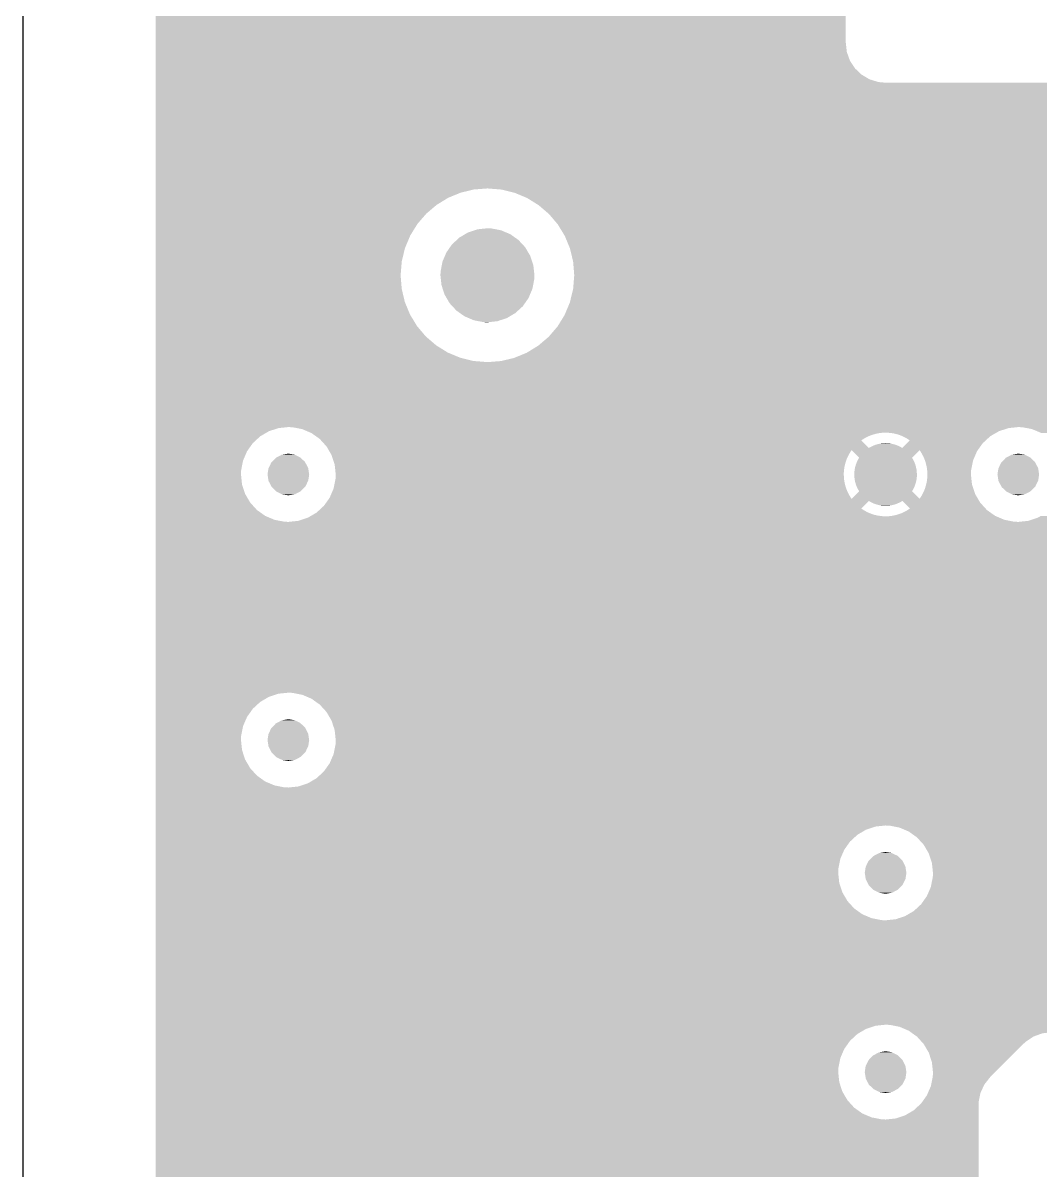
# Model space of a CAD drawing. Extents: x 295 to 953, y 10 to 290.
# Drawn here: x 580.48 to 599.94, y 152.58 to 174.52 of the extents above; entities that cross this region are included whole.
import ezdxf

# ---------------------------------------------------------------- set-up
doc = ezdxf.new("R2010")
doc.units = 0
doc.header["$LTSCALE"] = 5
doc.header["$MEASUREMENT"] = 0
doc.layers.add('FROMC1', color=7, linetype='CONTINUOUS')

msp = doc.modelspace()

# ---------------------------------------------------------------- linework, layer by layer
at = {"layer": 'FROMC1'}
msp.add_line((580.478, 263.995), (580.478, 75.999), dxfattribs=at)
msp.add_line((580.478, 263.995), (580.478, 75.999), dxfattribs=at)
for points in [[(583.018, 174.14), (583.018, 182.395), (596.226, 174.14), (596.226, 182.395)], [(583.018, 173.965), (583.018, 174.14), (596.246, 173.965), (596.226, 174.14)], [(583.018, 173.8), (583.018, 173.965), (596.305, 173.8), (596.246, 173.965)], [(583.018, 173.653), (583.018, 173.8), (596.401, 173.653), (596.305, 173.8)], [(583.018, 173.532), (583.018, 173.653), (596.529, 173.532), (596.401, 173.653)], [(583.018, 173.443), (583.018, 173.532), (596.68, 173.443), (596.529, 173.532)], [(583.018, 173.391), (583.018, 173.443), (596.848, 173.391), (596.68, 173.443)], [(583.018, 173.378), (583.018, 173.391), (596.988, 173.378), (596.848, 173.391)], [(583.018, 173.377), (583.018, 173.378), (612.746, 173.377), (612.746, 173.378)], [(583.018, 173.208), (583.018, 173.377), (612.656, 173.208), (612.746, 173.377)], [(583.018, 173.024), (583.018, 173.208), (612.604, 173.024), (612.656, 173.208)], [(583.018, 172.87), (583.018, 173.024), (612.591, 172.87), (612.604, 173.024)], [(583.018, 172.679), (583.018, 172.87), (612.611, 172.679), (612.591, 172.87)], [(583.018, 172.497), (583.018, 172.679), (612.671, 172.497), (612.611, 172.679)], [(583.018, 172.332), (583.018, 172.497), (612.768, 172.332), (612.671, 172.497)], [(583.018, 172.19), (583.018, 172.332), (612.897, 172.19), (612.768, 172.332)], [(583.018, 172.079), (583.018, 172.19), (613.053, 172.079), (612.897, 172.19)], [(583.018, 172.004), (583.018, 172.079), (613.23, 172.004), (613.053, 172.079)], [(583.018, 171.967), (583.018, 172.004), (613.418, 171.967), (613.23, 172.004)], [(583.018, 171.963), (583.018, 171.967), (613.498, 171.963), (613.418, 171.967)], [(583.018, 171.868), (583.018, 171.963), (638.031, 171.868), (638.072, 171.963)], [(583.018, 171.68), (583.018, 171.868), (637.994, 171.68), (638.031, 171.868)], [(583.018, 171.6), (583.018, 171.68), (637.991, 171.6), (637.994, 171.68)], [(583.018, 171.409), (583.018, 171.6), (638.011, 171.409), (637.991, 171.6)], [(583.018, 171.356), (583.018, 171.409), (638.029, 171.356), (638.011, 171.409)], [(583.018, 171.336), (583.018, 171.356), (589.109, 171.336), (589.368, 171.356)], [(589.616, 171.336), (589.368, 171.356), (603.079, 171.336), (603.338, 171.356)], [(583.018, 171.275), (583.018, 171.336), (588.856, 171.275), (589.109, 171.336)], [(583.018, 171.177), (583.018, 171.275), (588.616, 171.177), (588.856, 171.275)], [(583.018, 171.041), (583.018, 171.177), (588.395, 171.041), (588.616, 171.177)], [(589.637, 171.334), (589.616, 171.336), (603.072, 171.334), (603.079, 171.336)], [(589.876, 171.275), (589.637, 171.334), (602.826, 171.275), (603.072, 171.334)], [(589.889, 171.272), (589.876, 171.275), (602.818, 171.272), (602.826, 171.275)], [(590.117, 171.177), (589.889, 171.272), (602.586, 171.177), (602.818, 171.272)], [(590.128, 171.172), (590.117, 171.177), (602.578, 171.172), (602.586, 171.177)], [(590.339, 171.041), (590.128, 171.172), (602.365, 171.041), (602.578, 171.172)], [(583.018, 170.873), (583.018, 171.041), (588.197, 170.873), (588.395, 171.041)], [(590.349, 171.035), (590.339, 171.041), (602.357, 171.035), (602.365, 171.041)], [(590.537, 170.873), (590.349, 171.035), (602.167, 170.873), (602.357, 171.035)], [(583.018, 170.676), (583.018, 170.873), (588.027, 170.676), (588.197, 170.873)], [(590.546, 170.866), (590.537, 170.873), (602.16, 170.866), (602.167, 170.873)], [(590.707, 170.676), (590.546, 170.866), (601.997, 170.676), (602.16, 170.866)], [(583.018, 170.456), (583.018, 170.676), (587.891, 170.456), (588.027, 170.676)], [(588.832, 170.417), (588.94, 170.481), (589.895, 170.417), (589.804, 170.481)], [(588.94, 170.481), (588.996, 170.514), (589.804, 170.481), (589.726, 170.514)], [(588.996, 170.514), (589.122, 170.555), (589.726, 170.514), (589.629, 170.555)], [(589.122, 170.555), (589.178, 170.574), (589.629, 170.555), (589.532, 170.574)], [(589.178, 170.574), (589.339, 170.591), (589.532, 170.574), (589.441, 170.591)], [(589.339, 170.591), (589.368, 170.594), (589.441, 170.591), (589.368, 170.594)], [(590.714, 170.668), (590.707, 170.676), (601.992, 170.668), (601.997, 170.676)], [(590.843, 170.456), (590.714, 170.668), (601.861, 170.456), (601.992, 170.668)], [(583.018, 170.216), (583.018, 170.456), (587.79, 170.216), (587.891, 170.456)], [(588.651, 170.231), (588.692, 170.288), (590.09, 170.231), (590.037, 170.288)], [(588.692, 170.288), (588.782, 170.371), (590.037, 170.288), (589.96, 170.371)], [(588.782, 170.371), (588.832, 170.417), (589.96, 170.371), (589.895, 170.417)], [(590.849, 170.446), (590.843, 170.456), (601.857, 170.446), (601.861, 170.456)], [(590.944, 170.216), (590.849, 170.446), (601.76, 170.216), (601.857, 170.446)], [(583.018, 169.964), (583.018, 170.216), (587.728, 169.964), (587.79, 170.216)], [(588.507, 169.956), (588.554, 170.066), (590.223, 169.956), (590.187, 170.066)], [(588.554, 170.066), (588.582, 170.132), (590.187, 170.066), (590.148, 170.132)], [(588.582, 170.132), (588.651, 170.231), (590.148, 170.132), (590.09, 170.231)], [(590.948, 170.206), (590.944, 170.216), (601.758, 170.206), (601.76, 170.216)], [(591.006, 169.964), (590.948, 170.206), (601.698, 169.964), (601.758, 170.206)], [(583.018, 169.695), (583.018, 169.964), (587.706, 169.695), (587.728, 169.964)], [(588.471, 169.769), (588.494, 169.885), (590.259, 169.769), (590.246, 169.885)], [(588.494, 169.885), (588.507, 169.956), (590.246, 169.885), (590.223, 169.956)], [(591.008, 169.954), (591.006, 169.964), (601.697, 169.954), (601.698, 169.964)], [(591.029, 169.695), (591.008, 169.954), (601.676, 169.695), (601.697, 169.954)], [(583.018, 169.436), (583.018, 169.695), (587.727, 169.436), (587.706, 169.695)], [(588.468, 169.695), (588.471, 169.769), (590.267, 169.695), (590.259, 169.769)], [(588.476, 169.621), (588.468, 169.695), (590.264, 169.621), (590.267, 169.695)], [(588.489, 169.505), (588.476, 169.621), (590.242, 169.505), (590.264, 169.621)], [(591.008, 169.436), (591.029, 169.695), (601.697, 169.436), (601.676, 169.695)], [(583.018, 169.184), (583.018, 169.436), (587.787, 169.184), (587.727, 169.436)], [(588.512, 169.434), (588.489, 169.505), (590.228, 169.434), (590.242, 169.505)], [(588.549, 169.324), (588.512, 169.434), (590.181, 169.324), (590.228, 169.434)], [(590.947, 169.184), (591.007, 169.426), (601.757, 169.184), (601.699, 169.426)], [(591.007, 169.426), (591.008, 169.436), (601.699, 169.426), (601.697, 169.436)], [(583.018, 168.944), (583.018, 169.184), (587.886, 168.944), (587.787, 169.184)], [(588.587, 169.258), (588.549, 169.324), (590.153, 169.258), (590.181, 169.324)], [(588.645, 169.159), (588.587, 169.258), (590.084, 169.159), (590.153, 169.258)], [(588.698, 169.102), (588.645, 169.159), (590.044, 169.102), (590.084, 169.159)], [(590.848, 168.944), (590.945, 169.174), (601.856, 168.944), (601.761, 169.174)], [(590.945, 169.174), (590.947, 169.184), (601.761, 169.174), (601.757, 169.184)], [(583.018, 168.722), (583.018, 168.944), (588.021, 168.722), (587.886, 168.944)], [(588.775, 169.019), (588.698, 169.102), (589.953, 169.019), (590.044, 169.102)], [(588.84, 168.973), (588.775, 169.019), (589.903, 168.973), (589.953, 169.019)], [(588.931, 168.909), (588.84, 168.973), (589.795, 168.909), (589.903, 168.973)], [(590.713, 168.722), (590.844, 168.934), (601.991, 168.722), (601.862, 168.934)], [(590.844, 168.934), (590.848, 168.944), (601.862, 168.934), (601.856, 168.944)], [(583.018, 168.524), (583.018, 168.722), (588.189, 168.524), (588.021, 168.722)], [(589.009, 168.876), (588.931, 168.909), (589.739, 168.876), (589.795, 168.909)], [(589.106, 168.835), (589.009, 168.876), (589.613, 168.835), (589.739, 168.876)], [(589.203, 168.816), (589.106, 168.835), (589.557, 168.816), (589.613, 168.835)], [(589.294, 168.799), (589.203, 168.816), (589.396, 168.799), (589.557, 168.816)], [(589.368, 168.796), (589.294, 168.799), (589.368, 168.796), (589.396, 168.799)], [(590.545, 168.524), (590.708, 168.714), (602.159, 168.524), (601.998, 168.714)], [(590.708, 168.714), (590.713, 168.722), (601.998, 168.714), (601.991, 168.722)], [(583.018, 168.355), (583.018, 168.524), (588.386, 168.355), (588.189, 168.524)], [(590.348, 168.355), (590.538, 168.517), (602.356, 168.355), (602.168, 168.517)], [(590.538, 168.517), (590.545, 168.524), (602.168, 168.517), (602.159, 168.524)], [(583.018, 168.218), (583.018, 168.355), (588.607, 168.218), (588.386, 168.355)], [(590.127, 168.218), (590.341, 168.349), (602.577, 168.218), (602.366, 168.349)], [(590.341, 168.349), (590.348, 168.355), (602.366, 168.349), (602.356, 168.355)], [(583.018, 168.118), (583.018, 168.218), (588.846, 168.118), (588.607, 168.218)], [(583.018, 168.056), (583.018, 168.118), (589.098, 168.056), (588.846, 168.118)], [(583.018, 168.034), (583.018, 168.056), (589.368, 168.034), (589.098, 168.056)], [(589.626, 168.054), (589.633, 168.056), (603.089, 168.054), (603.068, 168.056)], [(589.633, 168.056), (589.879, 168.114), (603.068, 168.056), (602.829, 168.114)], [(589.879, 168.114), (589.887, 168.118), (602.829, 168.114), (602.816, 168.118)], [(589.887, 168.118), (590.119, 168.213), (602.816, 168.118), (602.588, 168.213)], [(590.119, 168.213), (590.127, 168.218), (602.588, 168.213), (602.577, 168.218)], [(583.018, 167.935), (583.018, 168.034), (698.967, 167.935), (698.987, 168.034)], [(583.018, 167.915), (583.018, 167.935), (627.531, 167.915), (627.722, 167.935)], [(583.018, 167.855), (583.018, 167.915), (627.349, 167.855), (627.531, 167.915)], [(583.018, 167.758), (583.018, 167.855), (627.183, 167.758), (627.349, 167.855)], [(589.368, 168.034), (589.626, 168.054), (603.338, 168.034), (603.089, 168.054)], [(583.018, 167.628), (583.018, 167.758), (627.042, 167.628), (627.183, 167.758)], [(583.018, 167.472), (583.018, 167.628), (626.931, 167.472), (627.042, 167.628)], [(583.018, 167.296), (583.018, 167.472), (626.855, 167.296), (626.931, 167.472)], [(583.018, 167.108), (583.018, 167.296), (626.818, 167.108), (626.855, 167.296)], [(583.018, 167.028), (583.018, 167.108), (626.815, 167.028), (626.818, 167.108)], [(583.018, 166.919), (583.018, 167.028), (626.826, 166.919), (626.815, 167.028)], [(583.018, 166.899), (583.018, 166.919), (612.037, 166.899), (612.228, 166.919)], [(583.018, 166.839), (583.018, 166.899), (611.855, 166.839), (612.037, 166.899)], [(583.018, 166.792), (583.018, 166.839), (611.775, 166.792), (611.855, 166.839)], [(583.018, 166.772), (583.018, 166.792), (585.367, 166.772), (585.558, 166.792)], [(583.018, 166.712), (583.018, 166.772), (585.185, 166.712), (585.367, 166.772)], [(585.637, 166.788), (585.558, 166.792), (599.494, 166.788), (599.528, 166.792)], [(585.723, 166.772), (585.637, 166.788), (599.337, 166.772), (599.494, 166.788)], [(585.826, 166.751), (585.723, 166.772), (599.275, 166.751), (599.337, 166.772)], [(585.918, 166.712), (585.826, 166.751), (599.155, 166.712), (599.275, 166.751)], [(599.607, 166.788), (599.528, 166.792), (602.034, 166.788), (602.068, 166.792)], [(599.693, 166.772), (599.607, 166.788), (601.877, 166.772), (602.034, 166.788)], [(599.796, 166.751), (599.693, 166.772), (601.815, 166.751), (601.877, 166.772)], [(599.888, 166.712), (599.796, 166.751), (601.695, 166.712), (601.815, 166.751)], [(583.018, 166.615), (583.018, 166.712), (585.019, 166.615), (585.185, 166.712)], [(583.018, 166.485), (583.018, 166.615), (584.878, 166.485), (585.019, 166.615)], [(585.98, 166.685), (585.918, 166.712), (599.109, 166.685), (599.155, 166.712)], [(585.988, 166.682), (585.98, 166.685), (596.913, 166.682), (596.97, 166.685)], [(586.002, 166.676), (585.988, 166.682), (596.867, 166.676), (596.913, 166.682)], [(586.003, 166.674), (586.002, 166.676), (596.857, 166.674), (596.867, 166.676)], [(586.019, 166.663), (586.003, 166.674), (596.801, 166.663), (596.857, 166.674)], [(586.041, 166.648), (586.019, 166.663), (596.746, 166.648), (596.801, 166.663)], [(586.068, 166.629), (586.041, 166.648), (596.692, 166.629), (596.746, 166.648)], [(586.1, 166.606), (586.068, 166.629), (596.64, 166.606), (596.692, 166.629)], [(586.138, 166.579), (586.1, 166.606), (596.589, 166.579), (596.64, 166.606)], [(586.158, 166.565), (586.138, 166.579), (596.566, 166.565), (596.589, 166.579)], [(586.172, 166.549), (586.158, 166.565), (596.541, 166.549), (596.566, 166.565)], [(586.184, 166.536), (586.172, 166.549), (596.523, 166.536), (596.541, 166.549)], [(586.287, 166.423), (586.184, 166.536), (596.636, 166.423), (596.523, 166.536)], [(597.027, 166.684), (596.97, 166.685), (599.108, 166.684), (599.109, 166.685)], [(597.084, 166.679), (597.027, 166.684), (599.1, 166.679), (599.108, 166.684)], [(597.14, 166.67), (597.084, 166.679), (599.084, 166.67), (599.1, 166.679)], [(597.196, 166.658), (597.14, 166.67), (599.062, 166.658), (599.084, 166.67)], [(597.25, 166.641), (597.196, 166.658), (599.034, 166.641), (599.062, 166.658)], [(597.303, 166.62), (597.25, 166.641), (598.998, 166.62), (599.034, 166.641)], [(597.315, 166.615), (597.303, 166.62), (598.989, 166.615), (598.998, 166.62)], [(597.355, 166.596), (597.315, 166.615), (598.969, 166.596), (598.989, 166.615)], [(597.405, 166.568), (597.355, 166.596), (598.938, 166.568), (598.969, 166.596)], [(597.401, 166.485), (597.452, 166.536), (598.848, 166.485), (598.904, 166.536)], [(597.452, 166.536), (597.405, 166.568), (598.904, 166.536), (598.938, 166.568)], [(599.972, 166.676), (599.888, 166.712), (601.633, 166.676), (601.695, 166.712)], [(583.018, 166.329), (583.018, 166.485), (584.767, 166.329), (584.878, 166.485)], [(583.018, 166.153), (583.018, 166.329), (584.691, 166.153), (584.767, 166.329)], [(586.306, 166.392), (586.287, 166.423), (596.667, 166.392), (596.636, 166.423)], [(586.33, 166.35), (586.306, 166.392), (598.751, 166.35), (598.782, 166.392)], [(586.306, 166.392), (586.306, 166.392), (596.668, 166.392), (596.667, 166.392)], [(586.358, 166.302), (586.33, 166.35), (596.305, 166.302), (596.336, 166.35)], [(586.384, 166.258), (586.358, 166.302), (596.28, 166.258), (596.305, 166.302)], [(596.481, 166.205), (596.336, 166.35), (597.494, 166.205), (597.639, 166.35)], [(596.668, 166.392), (596.696, 166.409), (597.308, 166.392), (597.278, 166.409)], [(596.696, 166.409), (596.711, 166.416), (597.278, 166.409), (597.265, 166.416)], [(596.711, 166.416), (596.74, 166.431), (597.265, 166.416), (597.234, 166.431)], [(596.74, 166.431), (596.756, 166.437), (597.234, 166.431), (597.22, 166.437)], [(596.756, 166.437), (596.786, 166.45), (597.22, 166.437), (597.188, 166.45)], [(596.786, 166.45), (596.803, 166.455), (597.188, 166.45), (597.174, 166.455)], [(596.803, 166.455), (596.833, 166.464), (597.174, 166.455), (597.14, 166.464)], [(596.833, 166.464), (596.851, 166.468), (597.14, 166.464), (597.126, 166.468)], [(596.851, 166.468), (596.881, 166.475), (597.126, 166.468), (597.091, 166.475)], [(596.881, 166.475), (596.9, 166.478), (597.091, 166.475), (597.078, 166.478)], [(596.9, 166.478), (596.93, 166.482), (597.078, 166.478), (597.041, 166.482)], [(596.93, 166.482), (596.954, 166.483), (597.041, 166.482), (597.029, 166.483)], [(596.954, 166.483), (596.98, 166.484), (597.029, 166.483), (596.98, 166.484)], [(597.308, 166.392), (597.401, 166.485), (598.782, 166.392), (598.848, 166.485)], [(597.653, 166.329), (597.639, 166.35), (598.737, 166.329), (598.751, 166.35)], [(597.661, 166.317), (597.653, 166.329), (598.732, 166.317), (598.737, 166.329)], [(597.69, 166.268), (597.661, 166.317), (598.711, 166.268), (598.732, 166.317)], [(583.018, 165.965), (583.018, 166.153), (584.654, 165.965), (584.691, 166.153)], [(585.181, 166.01), (585.231, 166.114), (585.936, 166.01), (585.882, 166.114)], [(585.231, 166.114), (585.24, 166.123), (585.882, 166.114), (585.878, 166.123)], [(585.24, 166.123), (585.32, 166.205), (585.878, 166.123), (585.793, 166.205)], [(585.32, 166.205), (585.332, 166.211), (585.793, 166.205), (585.787, 166.211)], [(585.332, 166.211), (585.432, 166.264), (585.787, 166.211), (585.679, 166.264)], [(585.432, 166.264), (585.452, 166.267), (585.679, 166.264), (585.673, 166.267)], [(585.452, 166.267), (585.558, 166.284), (585.673, 166.267), (585.558, 166.284)], [(586.386, 166.252), (586.384, 166.258), (596.277, 166.252), (596.28, 166.258)], [(586.403, 166.201), (586.386, 166.252), (596.252, 166.201), (596.277, 166.252)], [(586.42, 166.148), (586.403, 166.201), (596.232, 166.148), (596.252, 166.201)], [(586.438, 166.093), (586.42, 166.148), (596.215, 166.093), (596.232, 166.148)], [(586.444, 166.076), (586.438, 166.093), (596.211, 166.076), (596.215, 166.093)], [(596.421, 166.079), (596.435, 166.118), (597.555, 166.079), (597.54, 166.118)], [(596.435, 166.118), (596.439, 166.125), (597.54, 166.118), (597.537, 166.125)], [(596.439, 166.125), (596.456, 166.162), (597.537, 166.125), (597.519, 166.162)], [(596.456, 166.162), (596.46, 166.169), (597.519, 166.162), (597.515, 166.169)], [(596.46, 166.169), (596.481, 166.205), (597.515, 166.169), (597.494, 166.205)], [(597.716, 166.217), (597.69, 166.268), (598.689, 166.217), (598.711, 166.268)], [(597.737, 166.164), (597.716, 166.217), (598.666, 166.164), (598.689, 166.217)], [(597.741, 166.153), (597.737, 166.164), (598.661, 166.153), (598.666, 166.164)], [(597.755, 166.11), (597.741, 166.153), (598.653, 166.11), (598.661, 166.153)], [(597.769, 166.055), (597.755, 166.11), (598.642, 166.055), (598.653, 166.11)], [(599.151, 166.01), (599.201, 166.114), (599.906, 166.01), (599.852, 166.114)], [(599.201, 166.114), (599.21, 166.123), (599.852, 166.114), (599.848, 166.123)], [(599.21, 166.123), (599.29, 166.205), (599.848, 166.123), (599.763, 166.205)], [(599.29, 166.205), (599.302, 166.211), (599.763, 166.205), (599.757, 166.211)], [(599.302, 166.211), (599.402, 166.264), (599.757, 166.211), (599.649, 166.264)], [(599.402, 166.264), (599.422, 166.267), (599.649, 166.264), (599.643, 166.267)], [(599.422, 166.267), (599.528, 166.284), (599.643, 166.267), (599.528, 166.284)], [(583.018, 165.885), (583.018, 165.965), (584.651, 165.885), (584.654, 165.965)], [(583.018, 165.694), (583.018, 165.885), (584.671, 165.694), (584.651, 165.885)], [(585.159, 165.885), (585.176, 166), (585.956, 165.885), (585.938, 166)], [(585.177, 165.77), (585.159, 165.885), (585.939, 165.77), (585.956, 165.885)], [(585.176, 166), (585.181, 166.01), (585.938, 166), (585.936, 166.01)], [(586.448, 166.038), (586.444, 166.076), (596.202, 166.038), (596.211, 166.076)], [(586.454, 165.981), (586.448, 166.038), (596.193, 165.981), (596.202, 166.038)], [(586.46, 165.924), (586.454, 165.981), (596.188, 165.924), (596.193, 165.981)], [(586.464, 165.885), (586.46, 165.924), (596.188, 165.885), (596.188, 165.924)], [(586.461, 165.811), (586.464, 165.867), (596.191, 165.811), (596.188, 165.867)], [(586.464, 165.867), (586.464, 165.885), (596.188, 165.867), (596.188, 165.885)], [(596.388, 165.885), (596.39, 165.926), (597.587, 165.885), (597.585, 165.926)], [(596.39, 165.844), (596.388, 165.885), (597.586, 165.844), (597.587, 165.885)], [(596.39, 165.934), (596.395, 165.975), (597.585, 165.934), (597.58, 165.975)], [(596.39, 165.926), (596.39, 165.934), (597.585, 165.926), (597.585, 165.934)], [(596.395, 165.975), (596.397, 165.983), (597.58, 165.975), (597.579, 165.983)], [(596.397, 165.983), (596.404, 166.024), (597.579, 165.983), (597.57, 166.024)], [(596.404, 166.024), (596.407, 166.032), (597.57, 166.024), (597.569, 166.032)], [(596.407, 166.032), (596.418, 166.071), (597.569, 166.032), (597.557, 166.071)], [(596.418, 166.071), (596.421, 166.079), (597.557, 166.071), (597.555, 166.079)], [(597.78, 165.999), (597.769, 166.055), (598.631, 165.999), (598.642, 166.055)], [(597.783, 165.965), (597.78, 165.999), (598.624, 165.965), (598.631, 165.999)], [(597.786, 165.942), (597.783, 165.965), (598.623, 165.942), (598.624, 165.965)], [(597.788, 165.885), (597.786, 165.942), (598.621, 165.885), (598.623, 165.942)], [(597.787, 165.846), (597.788, 165.885), (598.625, 165.846), (598.621, 165.885)], [(599.129, 165.885), (599.146, 166), (599.926, 165.885), (599.908, 166)], [(599.147, 165.77), (599.129, 165.885), (599.909, 165.77), (599.926, 165.885)], [(599.146, 166), (599.151, 166.01), (599.908, 166), (599.906, 166.01)], [(583.018, 165.512), (583.018, 165.694), (584.731, 165.512), (584.671, 165.694)], [(585.179, 165.76), (585.177, 165.77), (585.934, 165.76), (585.939, 165.77)], [(585.233, 165.656), (585.179, 165.76), (585.884, 165.656), (585.934, 165.76)], [(585.237, 165.647), (585.233, 165.656), (585.875, 165.647), (585.884, 165.656)], [(585.322, 165.565), (585.237, 165.647), (585.795, 165.565), (585.875, 165.647)], [(586.424, 165.617), (586.429, 165.643), (596.234, 165.617), (596.225, 165.643)], [(586.429, 165.643), (586.44, 165.698), (596.225, 165.643), (596.21, 165.698)], [(586.44, 165.698), (586.451, 165.754), (596.21, 165.698), (596.198, 165.754)], [(586.451, 165.754), (586.461, 165.805), (596.198, 165.754), (596.192, 165.805)], [(586.461, 165.805), (586.461, 165.811), (596.192, 165.805), (596.191, 165.811)], [(596.39, 165.836), (596.39, 165.844), (597.585, 165.836), (597.586, 165.844)], [(596.395, 165.795), (596.39, 165.836), (597.58, 165.795), (597.585, 165.836)], [(596.396, 165.787), (596.395, 165.795), (597.579, 165.787), (597.58, 165.795)], [(596.405, 165.746), (596.396, 165.787), (597.571, 165.746), (597.579, 165.787)], [(596.406, 165.738), (596.405, 165.746), (597.569, 165.738), (597.571, 165.746)], [(596.418, 165.699), (596.406, 165.738), (597.557, 165.699), (597.569, 165.738)], [(596.42, 165.691), (596.418, 165.699), (597.554, 165.691), (597.557, 165.699)], [(596.435, 165.652), (596.42, 165.691), (597.54, 165.652), (597.554, 165.691)], [(596.438, 165.645), (596.435, 165.652), (597.537, 165.645), (597.54, 165.652)], [(596.456, 165.608), (596.438, 165.645), (597.519, 165.608), (597.537, 165.645)], [(597.743, 165.622), (597.76, 165.677), (598.665, 165.622), (598.647, 165.677)], [(597.76, 165.677), (597.764, 165.694), (598.647, 165.677), (598.641, 165.694)], [(597.764, 165.694), (597.773, 165.732), (598.641, 165.694), (598.637, 165.732)], [(597.773, 165.732), (597.782, 165.789), (598.637, 165.732), (598.631, 165.789)], [(597.782, 165.789), (597.787, 165.846), (598.631, 165.789), (598.625, 165.846)], [(599.149, 165.76), (599.147, 165.77), (599.904, 165.76), (599.909, 165.77)], [(599.203, 165.656), (599.149, 165.76), (599.854, 165.656), (599.904, 165.76)], [(599.207, 165.647), (599.203, 165.656), (599.845, 165.647), (599.854, 165.656)], [(599.292, 165.565), (599.207, 165.647), (599.765, 165.565), (599.845, 165.647)], [(583.018, 165.347), (583.018, 165.512), (584.828, 165.347), (584.731, 165.512)], [(585.328, 165.559), (585.322, 165.565), (585.783, 165.559), (585.795, 165.565)], [(585.436, 165.506), (585.328, 165.559), (585.683, 165.506), (585.783, 165.559)], [(585.443, 165.503), (585.436, 165.506), (585.663, 165.503), (585.683, 165.506)], [(585.558, 165.486), (585.443, 165.503), (585.558, 165.486), (585.663, 165.503)], [(586.334, 165.42), (586.346, 165.438), (596.336, 165.42), (596.324, 165.438)], [(586.346, 165.438), (586.348, 165.441), (596.324, 165.438), (596.322, 165.441)], [(586.348, 165.441), (586.368, 165.487), (596.322, 165.441), (596.294, 165.487)], [(586.368, 165.487), (586.39, 165.537), (596.294, 165.487), (596.267, 165.537)], [(586.39, 165.537), (586.412, 165.59), (596.267, 165.537), (596.244, 165.59)], [(586.412, 165.59), (586.424, 165.617), (596.244, 165.59), (596.234, 165.617)], [(596.336, 165.42), (596.481, 165.565), (597.639, 165.42), (597.494, 165.565)], [(596.46, 165.601), (596.456, 165.608), (597.515, 165.601), (597.519, 165.608)], [(596.481, 165.565), (596.46, 165.601), (597.494, 165.565), (597.515, 165.601)], [(597.639, 165.42), (597.67, 165.468), (598.755, 165.42), (598.727, 165.468)], [(597.67, 165.468), (597.695, 165.512), (598.727, 165.468), (598.701, 165.512)], [(597.695, 165.512), (597.698, 165.518), (598.701, 165.512), (598.699, 165.518)], [(597.698, 165.518), (597.723, 165.569), (598.699, 165.518), (598.682, 165.569)], [(597.723, 165.569), (597.743, 165.622), (598.682, 165.569), (598.665, 165.622)], [(599.298, 165.559), (599.292, 165.565), (599.753, 165.559), (599.765, 165.565)], [(599.406, 165.506), (599.298, 165.559), (599.653, 165.506), (599.753, 165.559)], [(599.413, 165.503), (599.406, 165.506), (599.633, 165.503), (599.653, 165.506)], [(599.528, 165.486), (599.413, 165.503), (599.528, 165.486), (599.633, 165.503)], [(583.018, 165.205), (583.018, 165.347), (584.957, 165.205), (584.828, 165.347)], [(583.018, 165.094), (583.018, 165.205), (585.113, 165.094), (584.957, 165.205)], [(586.147, 165.202), (586.181, 165.234), (596.571, 165.202), (596.523, 165.234)], [(586.181, 165.234), (586.237, 165.285), (596.523, 165.234), (596.574, 165.285)], [(586.237, 165.285), (586.304, 165.378), (596.574, 165.285), (596.667, 165.378)], [(586.304, 165.378), (586.334, 165.42), (598.779, 165.378), (598.755, 165.42)], [(586.304, 165.378), (586.304, 165.378), (596.667, 165.378), (596.668, 165.378)], [(596.697, 165.361), (596.668, 165.378), (597.279, 165.361), (597.308, 165.378)], [(596.71, 165.354), (596.697, 165.361), (597.264, 165.354), (597.279, 165.361)], [(596.741, 165.339), (596.71, 165.354), (597.235, 165.339), (597.264, 165.354)], [(596.755, 165.333), (596.741, 165.339), (597.219, 165.333), (597.235, 165.339)], [(596.787, 165.32), (596.755, 165.333), (597.189, 165.32), (597.219, 165.333)], [(596.801, 165.315), (596.787, 165.32), (597.172, 165.315), (597.189, 165.32)], [(596.835, 165.306), (596.801, 165.315), (597.142, 165.306), (597.172, 165.315)], [(596.849, 165.302), (596.835, 165.306), (597.124, 165.302), (597.142, 165.306)], [(596.884, 165.295), (596.849, 165.302), (597.094, 165.295), (597.124, 165.302)], [(596.897, 165.292), (596.884, 165.295), (597.075, 165.292), (597.094, 165.295)], [(596.934, 165.288), (596.897, 165.292), (597.045, 165.288), (597.075, 165.292)], [(596.946, 165.287), (596.934, 165.288), (597.021, 165.287), (597.045, 165.288)], [(596.995, 165.286), (596.946, 165.287), (596.995, 165.286), (597.021, 165.287)], [(597.339, 165.347), (597.308, 165.378), (598.798, 165.347), (598.779, 165.378)], [(597.452, 165.234), (597.339, 165.347), (598.901, 165.234), (598.798, 165.347)], [(597.386, 165.191), (597.409, 165.205), (598.948, 165.191), (598.927, 165.205)], [(597.409, 165.205), (597.434, 165.221), (598.927, 165.205), (598.913, 165.221)], [(597.434, 165.221), (597.452, 165.234), (598.913, 165.221), (598.901, 165.234)], [(583.018, 165.019), (583.018, 165.094), (585.29, 165.019), (585.113, 165.094)], [(583.018, 164.982), (583.018, 165.019), (585.478, 164.982), (585.29, 165.019)], [(585.591, 164.982), (585.748, 164.998), (599.448, 164.982), (599.363, 164.998)], [(585.748, 164.998), (585.81, 165.019), (599.363, 164.998), (599.26, 165.019)], [(585.81, 165.019), (585.93, 165.058), (599.26, 165.019), (599.167, 165.058)], [(585.93, 165.058), (585.976, 165.085), (599.167, 165.058), (599.105, 165.085)], [(585.976, 165.085), (585.977, 165.086), (597.005, 165.085), (596.948, 165.086)], [(585.977, 165.086), (585.986, 165.091), (596.948, 165.086), (596.891, 165.091)], [(585.986, 165.091), (586.001, 165.1), (596.891, 165.091), (596.835, 165.1)], [(586.001, 165.1), (586.023, 165.112), (596.835, 165.1), (596.779, 165.112)], [(586.023, 165.112), (586.051, 165.129), (596.779, 165.112), (596.725, 165.129)], [(586.051, 165.129), (586.087, 165.15), (596.725, 165.129), (596.672, 165.15)], [(586.087, 165.15), (586.096, 165.155), (596.672, 165.15), (596.66, 165.155)], [(586.096, 165.155), (586.117, 165.174), (596.66, 165.155), (596.62, 165.174)], [(586.117, 165.174), (586.147, 165.202), (596.62, 165.174), (596.571, 165.202)], [(597.005, 165.085), (597.062, 165.088), (599.105, 165.085), (599.098, 165.088)], [(597.062, 165.088), (597.109, 165.094), (599.098, 165.088), (599.083, 165.094)], [(597.109, 165.094), (597.119, 165.096), (599.083, 165.094), (599.082, 165.096)], [(597.119, 165.096), (597.174, 165.107), (599.082, 165.096), (599.066, 165.107)], [(597.174, 165.107), (597.229, 165.122), (599.066, 165.107), (599.044, 165.122)], [(597.229, 165.122), (597.283, 165.141), (599.044, 165.122), (599.017, 165.141)], [(597.283, 165.141), (597.335, 165.164), (599.017, 165.141), (598.985, 165.164)], [(597.335, 165.164), (597.386, 165.191), (598.985, 165.164), (598.948, 165.191)], [(599.561, 164.982), (599.718, 164.998), (601.988, 164.982), (601.903, 164.998)], [(599.718, 164.998), (599.78, 165.019), (601.903, 164.998), (601.8, 165.019)], [(599.78, 165.019), (599.9, 165.058), (601.8, 165.019), (601.707, 165.058)], [(599.9, 165.058), (599.962, 165.094), (601.707, 165.058), (601.623, 165.094)], [(583.018, 164.978), (583.018, 164.982), (585.558, 164.978), (585.478, 164.982)], [(583.018, 164.887), (583.018, 164.978), (655.213, 164.887), (655.183, 164.978)], [(583.018, 164.867), (583.018, 164.887), (634.643, 164.867), (634.834, 164.887)], [(583.018, 164.807), (583.018, 164.867), (634.461, 164.807), (634.643, 164.867)], [(583.018, 164.71), (583.018, 164.807), (634.295, 164.71), (634.461, 164.807)], [(585.558, 164.978), (585.591, 164.982), (599.528, 164.978), (599.448, 164.982)], [(599.528, 164.978), (599.561, 164.982), (602.068, 164.978), (601.988, 164.982)], [(583.018, 164.58), (583.018, 164.71), (634.154, 164.58), (634.295, 164.71)], [(583.018, 164.424), (583.018, 164.58), (634.043, 164.424), (634.154, 164.58)], [(583.018, 164.371), (583.018, 164.424), (634.02, 164.371), (634.043, 164.424)], [(583.018, 164.351), (583.018, 164.371), (628.479, 164.351), (628.738, 164.371)], [(583.018, 164.29), (583.018, 164.351), (628.226, 164.29), (628.479, 164.351)], [(583.018, 164.192), (583.018, 164.29), (627.986, 164.192), (628.226, 164.29)], [(583.018, 164.056), (583.018, 164.192), (627.765, 164.056), (627.986, 164.192)], [(583.018, 163.888), (583.018, 164.056), (627.567, 163.888), (627.765, 164.056)], [(583.018, 163.691), (583.018, 163.888), (627.397, 163.691), (627.567, 163.888)], [(583.018, 163.471), (583.018, 163.691), (627.261, 163.471), (627.397, 163.691)], [(583.018, 163.231), (583.018, 163.471), (627.16, 163.231), (627.261, 163.471)], [(583.018, 162.979), (583.018, 163.231), (627.098, 162.979), (627.16, 163.231)], [(583.018, 162.71), (583.018, 162.979), (627.076, 162.71), (627.098, 162.979)], [(583.018, 162.451), (583.018, 162.71), (627.097, 162.451), (627.076, 162.71)], [(583.018, 162.199), (583.018, 162.451), (627.157, 162.199), (627.097, 162.451)], [(583.018, 161.959), (583.018, 162.199), (627.256, 161.959), (627.157, 162.199)], [(583.018, 161.737), (583.018, 161.959), (627.391, 161.737), (627.256, 161.959)], [(583.018, 161.712), (583.018, 161.737), (627.413, 161.712), (627.391, 161.737)], [(583.018, 161.692), (583.018, 161.712), (585.367, 161.692), (585.558, 161.712)], [(585.637, 161.708), (585.558, 161.712), (627.416, 161.708), (627.413, 161.712)], [(585.826, 161.671), (585.637, 161.708), (627.447, 161.671), (627.416, 161.708)], [(583.018, 161.632), (583.018, 161.692), (585.185, 161.632), (585.367, 161.692)], [(583.018, 161.535), (583.018, 161.632), (585.019, 161.535), (585.185, 161.632)], [(583.018, 161.405), (583.018, 161.535), (584.878, 161.405), (585.019, 161.535)], [(586.002, 161.596), (585.826, 161.671), (627.511, 161.596), (627.447, 161.671)], [(586.081, 161.539), (586.002, 161.596), (627.559, 161.539), (627.511, 161.596)], [(586.158, 161.485), (586.081, 161.539), (627.623, 161.485), (627.559, 161.539)], [(586.263, 161.37), (586.158, 161.485), (627.756, 161.37), (627.623, 161.485)], [(583.018, 161.249), (583.018, 161.405), (584.767, 161.249), (584.878, 161.405)], [(586.287, 161.343), (586.263, 161.37), (627.799, 161.343), (627.756, 161.37)], [(586.352, 161.233), (586.287, 161.343), (627.977, 161.233), (627.799, 161.343)], [(583.018, 161.073), (583.018, 161.249), (584.691, 161.073), (584.767, 161.249)], [(583.018, 160.885), (583.018, 161.073), (584.654, 160.885), (584.691, 161.073)], [(585.181, 160.93), (585.231, 161.034), (585.936, 160.93), (585.882, 161.034)], [(585.231, 161.034), (585.24, 161.043), (585.882, 161.034), (585.878, 161.043)], [(585.24, 161.043), (585.32, 161.125), (585.878, 161.043), (585.793, 161.125)], [(585.32, 161.125), (585.332, 161.131), (585.793, 161.125), (585.787, 161.131)], [(585.332, 161.131), (585.432, 161.184), (585.787, 161.131), (585.679, 161.184)], [(585.432, 161.184), (585.452, 161.187), (585.679, 161.184), (585.673, 161.187)], [(585.452, 161.187), (585.558, 161.204), (585.673, 161.187), (585.558, 161.204)], [(586.384, 161.178), (586.352, 161.233), (628.109, 161.178), (627.977, 161.233)], [(586.399, 161.133), (586.384, 161.178), (628.216, 161.133), (628.109, 161.178)], [(586.419, 161.071), (586.399, 161.133), (628.468, 161.071), (628.216, 161.133)], [(586.427, 161.049), (586.419, 161.071), (628.738, 161.049), (628.468, 161.071)], [(586.444, 160.997), (586.427, 161.049), (644.875, 160.997), (645.034, 161.049)], [(583.018, 160.805), (583.018, 160.885), (584.651, 160.805), (584.654, 160.885)], [(585.159, 160.805), (585.176, 160.92), (585.956, 160.805), (585.938, 160.92)], [(585.176, 160.92), (585.181, 160.93), (585.938, 160.92), (585.936, 160.93)], [(586.444, 160.996), (586.444, 160.997), (644.873, 160.996), (644.875, 160.997)], [(586.454, 160.9), (586.444, 160.996), (644.709, 160.9), (644.873, 160.996)], [(586.464, 160.805), (586.454, 160.9), (644.606, 160.805), (644.709, 160.9)], [(583.018, 160.614), (583.018, 160.805), (584.671, 160.614), (584.651, 160.805)], [(583.018, 160.432), (583.018, 160.614), (584.731, 160.432), (584.671, 160.614)], [(585.177, 160.69), (585.159, 160.805), (585.939, 160.69), (585.956, 160.805)], [(585.179, 160.68), (585.177, 160.69), (585.934, 160.68), (585.939, 160.69)], [(585.233, 160.576), (585.179, 160.68), (585.884, 160.576), (585.934, 160.68)], [(586.424, 160.537), (586.439, 160.614), (644.424, 160.537), (644.457, 160.614)], [(586.439, 160.614), (586.461, 160.725), (644.457, 160.614), (644.536, 160.725)], [(586.461, 160.725), (586.463, 160.77), (644.536, 160.725), (644.568, 160.77)], [(586.463, 160.77), (586.464, 160.805), (644.568, 160.77), (644.606, 160.805)], [(583.018, 160.267), (583.018, 160.432), (584.828, 160.267), (584.731, 160.432)], [(585.237, 160.567), (585.233, 160.576), (585.875, 160.567), (585.884, 160.576)], [(585.322, 160.485), (585.237, 160.567), (585.795, 160.485), (585.875, 160.567)], [(585.328, 160.479), (585.322, 160.485), (585.783, 160.479), (585.795, 160.485)], [(585.436, 160.426), (585.328, 160.479), (585.683, 160.426), (585.783, 160.479)], [(585.443, 160.423), (585.436, 160.426), (585.663, 160.423), (585.683, 160.426)], [(585.558, 160.406), (585.443, 160.423), (585.558, 160.406), (585.663, 160.423)], [(586.348, 160.361), (586.381, 160.438), (644.366, 160.361), (644.381, 160.438)], [(586.381, 160.438), (586.424, 160.537), (644.381, 160.438), (644.424, 160.537)], [(583.018, 160.125), (583.018, 160.267), (584.957, 160.125), (584.828, 160.267)], [(586.096, 160.075), (586.199, 160.17), (644.351, 160.075), (644.341, 160.17)], [(586.199, 160.17), (586.237, 160.205), (644.341, 160.17), (644.342, 160.205)], [(586.237, 160.205), (586.269, 160.25), (644.342, 160.205), (644.344, 160.25)], [(586.269, 160.25), (586.348, 160.361), (644.344, 160.25), (644.366, 160.361)], [(583.018, 160.014), (583.018, 160.125), (585.113, 160.014), (584.957, 160.125)], [(583.018, 159.939), (583.018, 160.014), (585.29, 159.939), (585.113, 160.014)], [(583.018, 159.902), (583.018, 159.939), (585.478, 159.902), (585.29, 159.939)], [(585.748, 159.918), (585.93, 159.978), (644.381, 159.918), (644.361, 159.978)], [(585.93, 159.978), (585.932, 159.979), (644.361, 159.978), (644.361, 159.979)], [(585.932, 159.979), (586.096, 160.075), (644.361, 159.979), (644.351, 160.075)], [(583.018, 159.898), (583.018, 159.902), (585.558, 159.898), (585.478, 159.902)], [(583.018, 159.797), (583.018, 159.898), (644.421, 159.797), (644.388, 159.898)], [(583.018, 159.632), (583.018, 159.797), (644.518, 159.632), (644.421, 159.797)], [(585.558, 159.898), (585.748, 159.918), (644.388, 159.898), (644.381, 159.918)], [(583.018, 159.49), (583.018, 159.632), (644.647, 159.49), (644.518, 159.632)], [(583.018, 159.379), (583.018, 159.49), (644.803, 159.379), (644.647, 159.49)], [(583.018, 159.304), (583.018, 159.379), (644.98, 159.304), (644.803, 159.379)], [(583.018, 159.291), (583.018, 159.304), (645.043, 159.291), (644.98, 159.304)], [(583.018, 159.271), (583.018, 159.291), (628.479, 159.271), (628.738, 159.291)], [(583.018, 159.21), (583.018, 159.271), (628.226, 159.21), (628.479, 159.271)], [(583.018, 159.192), (583.018, 159.21), (628.181, 159.192), (628.226, 159.21)], [(583.018, 159.189), (583.018, 159.192), (612.153, 159.189), (612.21, 159.192)], [(583.018, 159.181), (583.018, 159.189), (612.097, 159.181), (612.153, 159.189)], [(583.018, 159.172), (583.018, 159.181), (612.05, 159.172), (612.097, 159.181)], [(583.018, 159.152), (583.018, 159.172), (596.797, 159.152), (596.988, 159.172)], [(583.018, 159.092), (583.018, 159.152), (596.615, 159.092), (596.797, 159.152)], [(583.018, 158.995), (583.018, 159.092), (596.449, 158.995), (596.615, 159.092)], [(597.028, 159.17), (596.988, 159.172), (612.041, 159.17), (612.05, 159.172)], [(597.067, 159.168), (597.028, 159.17), (612.035, 159.168), (612.041, 159.17)], [(597.136, 159.155), (597.067, 159.168), (611.986, 159.155), (612.035, 159.168)], [(597.234, 159.136), (597.136, 159.155), (611.932, 159.136), (611.986, 159.155)], [(597.256, 159.131), (597.234, 159.136), (611.922, 159.131), (611.932, 159.136)], [(597.299, 159.113), (597.256, 159.131), (611.88, 159.113), (611.922, 159.131)], [(597.361, 159.086), (597.299, 159.113), (611.829, 159.086), (611.88, 159.113)], [(597.431, 159.056), (597.361, 159.086), (611.781, 159.056), (611.829, 159.086)], [(583.018, 158.865), (583.018, 158.995), (596.308, 158.865), (596.449, 158.995)], [(583.018, 158.709), (583.018, 158.865), (596.197, 158.709), (596.308, 158.865)], [(597.449, 159.043), (597.432, 159.056), (611.763, 159.043), (611.781, 159.056)], [(597.588, 158.945), (597.449, 159.043), (611.862, 158.945), (611.763, 159.043)], [(597.63, 158.899), (597.588, 158.945), (611.907, 158.899), (611.862, 158.945)], [(597.66, 158.865), (597.63, 158.899), (614.088, 158.865), (614.125, 158.899)], [(597.63, 158.899), (597.63, 158.899), (611.908, 158.899), (611.907, 158.899)], [(597.668, 158.857), (597.66, 158.865), (614.082, 158.857), (614.088, 158.865)], [(597.712, 158.809), (597.668, 158.857), (611.545, 158.809), (611.576, 158.857)], [(583.018, 158.533), (583.018, 158.709), (596.121, 158.533), (596.197, 158.709)], [(596.762, 158.591), (596.862, 158.644), (597.217, 158.591), (597.109, 158.644)], [(596.862, 158.644), (596.882, 158.647), (597.109, 158.644), (597.103, 158.647)], [(596.882, 158.647), (596.988, 158.664), (597.103, 158.647), (596.988, 158.664)], [(597.717, 158.803), (597.712, 158.809), (611.541, 158.803), (611.545, 158.809)], [(597.743, 158.759), (597.717, 158.803), (611.517, 158.759), (611.541, 158.803)], [(597.773, 158.708), (597.743, 158.759), (611.492, 158.708), (611.517, 158.759)], [(597.804, 158.655), (597.773, 158.708), (611.472, 158.655), (611.492, 158.708)], [(597.814, 158.638), (597.804, 158.655), (611.467, 158.638), (611.472, 158.655)], [(597.827, 158.6), (597.814, 158.638), (611.455, 158.6), (611.467, 158.638)], [(583.018, 158.345), (583.018, 158.533), (596.084, 158.345), (596.121, 158.533)], [(596.611, 158.39), (596.661, 158.494), (597.366, 158.39), (597.312, 158.494)], [(596.661, 158.494), (596.67, 158.503), (597.312, 158.494), (597.308, 158.503)], [(596.67, 158.503), (596.75, 158.585), (597.308, 158.503), (597.223, 158.585)], [(596.75, 158.585), (596.762, 158.591), (597.223, 158.585), (597.217, 158.591)], [(597.845, 158.545), (597.827, 158.6), (611.442, 158.545), (611.455, 158.6)], [(597.863, 158.488), (597.845, 158.545), (611.433, 158.488), (611.442, 158.545)], [(597.874, 158.456), (597.863, 158.488), (611.43, 158.456), (611.433, 158.488)], [(597.877, 158.431), (597.874, 158.456), (611.428, 158.431), (611.43, 158.456)], [(597.883, 158.374), (597.877, 158.431), (611.428, 158.374), (611.428, 158.431)], [(583.018, 158.265), (583.018, 158.345), (596.081, 158.265), (596.084, 158.345)], [(583.018, 158.074), (583.018, 158.265), (596.101, 158.074), (596.081, 158.265)], [(596.589, 158.265), (596.606, 158.38), (597.386, 158.265), (597.368, 158.38)], [(596.607, 158.15), (596.589, 158.265), (597.369, 158.15), (597.386, 158.265)], [(596.606, 158.38), (596.611, 158.39), (597.368, 158.38), (597.366, 158.39)], [(597.889, 158.318), (597.883, 158.374), (611.431, 158.318), (611.428, 158.374)], [(597.884, 158.15), (597.891, 158.185), (611.465, 158.15), (611.455, 158.185)], [(597.894, 158.265), (597.889, 158.318), (611.438, 158.265), (611.431, 158.318)], [(597.891, 158.185), (597.892, 158.205), (611.455, 158.185), (611.45, 158.205)], [(597.892, 158.205), (597.894, 158.261), (611.45, 158.205), (611.438, 158.261)], [(597.894, 158.261), (597.894, 158.265), (611.438, 158.261), (611.438, 158.265)], [(583.018, 157.892), (583.018, 158.074), (596.161, 157.892), (596.101, 158.074)], [(596.609, 158.14), (596.607, 158.15), (597.364, 158.14), (597.369, 158.15)], [(596.663, 158.036), (596.609, 158.14), (597.314, 158.036), (597.364, 158.14)], [(596.667, 158.027), (596.663, 158.036), (597.305, 158.027), (597.314, 158.036)], [(596.752, 157.945), (596.667, 158.027), (597.225, 157.945), (597.305, 158.027)], [(597.832, 157.945), (597.852, 157.994), (611.564, 157.945), (611.534, 157.994)], [(597.852, 157.994), (597.854, 157.997), (611.534, 157.994), (611.532, 157.997)], [(597.854, 157.997), (597.863, 158.044), (611.532, 157.997), (611.507, 158.044)], [(597.863, 158.044), (597.873, 158.097), (611.507, 158.044), (611.484, 158.097)], [(597.873, 158.097), (597.884, 158.15), (611.484, 158.097), (611.465, 158.15)], [(583.018, 157.727), (583.018, 157.892), (596.258, 157.727), (596.161, 157.892)], [(596.758, 157.939), (596.752, 157.945), (597.213, 157.939), (597.225, 157.945)], [(596.866, 157.886), (596.758, 157.939), (597.113, 157.886), (597.213, 157.939)], [(596.873, 157.883), (596.866, 157.886), (597.093, 157.883), (597.113, 157.886)], [(596.988, 157.866), (596.873, 157.883), (596.988, 157.866), (597.093, 157.883)], [(597.721, 157.741), (597.778, 157.821), (611.763, 157.741), (611.843, 157.821)], [(597.778, 157.821), (597.806, 157.885), (611.843, 157.821), (611.907, 157.885)], [(597.806, 157.885), (597.809, 157.892), (613.945, 157.885), (613.941, 157.892)], [(597.806, 157.885), (597.806, 157.885), (611.907, 157.885), (611.908, 157.885)], [(597.809, 157.892), (597.824, 157.927), (613.941, 157.892), (613.929, 157.927)], [(597.824, 157.927), (597.832, 157.945), (611.576, 157.927), (611.564, 157.945)], [(583.018, 157.585), (583.018, 157.727), (596.387, 157.585), (596.258, 157.727)], [(583.018, 157.474), (583.018, 157.585), (596.543, 157.474), (596.387, 157.585)], [(597.422, 157.474), (597.526, 157.535), (614.323, 157.474), (614.238, 157.535)], [(597.526, 157.535), (597.581, 157.585), (614.238, 157.535), (614.167, 157.585)], [(597.581, 157.585), (597.588, 157.592), (614.167, 157.585), (614.161, 157.592)], [(597.588, 157.592), (597.589, 157.593), (612.245, 157.592), (612.188, 157.593)], [(597.589, 157.593), (597.594, 157.598), (612.188, 157.593), (612.131, 157.598)], [(597.594, 157.598), (597.604, 157.607), (612.131, 157.598), (612.075, 157.607)], [(597.604, 157.607), (597.618, 157.619), (612.075, 157.607), (612.019, 157.619)], [(597.618, 157.619), (597.636, 157.636), (612.019, 157.619), (611.965, 157.636)], [(597.636, 157.636), (597.659, 157.657), (611.965, 157.636), (611.912, 157.657)], [(597.659, 157.657), (597.667, 157.665), (611.912, 157.657), (611.895, 157.665)], [(597.667, 157.665), (597.679, 157.681), (611.895, 157.665), (611.86, 157.681)], [(597.679, 157.681), (597.699, 157.709), (611.86, 157.681), (611.811, 157.709)], [(597.699, 157.709), (597.721, 157.741), (611.811, 157.709), (611.763, 157.741)], [(583.018, 157.399), (583.018, 157.474), (596.72, 157.399), (596.543, 157.474)], [(583.018, 157.362), (583.018, 157.399), (596.908, 157.362), (596.72, 157.399)], [(583.018, 157.358), (583.018, 157.362), (596.988, 157.358), (596.908, 157.362)], [(583.018, 157.119), (583.018, 157.358), (627.157, 157.119), (627.1, 157.358)], [(596.988, 157.358), (597.021, 157.362), (614.768, 157.358), (614.688, 157.362)], [(597.021, 157.362), (597.178, 157.378), (614.688, 157.362), (614.603, 157.378)], [(597.178, 157.378), (597.24, 157.399), (614.603, 157.378), (614.5, 157.399)], [(597.24, 157.399), (597.36, 157.438), (614.5, 157.399), (614.407, 157.438)], [(597.36, 157.438), (597.422, 157.474), (614.407, 157.438), (614.323, 157.474)], [(583.018, 156.879), (583.018, 157.119), (627.256, 156.879), (627.157, 157.119)], [(583.018, 156.657), (583.018, 156.879), (627.391, 156.657), (627.256, 156.879)], [(583.018, 156.459), (583.018, 156.657), (627.559, 156.459), (627.391, 156.657)], [(583.018, 156.29), (583.018, 156.459), (627.756, 156.29), (627.559, 156.459)], [(583.018, 156.153), (583.018, 156.29), (627.977, 156.153), (627.756, 156.29)], [(583.018, 156.053), (583.018, 156.153), (628.216, 156.053), (627.977, 156.153)], [(583.018, 155.991), (583.018, 156.053), (628.468, 155.991), (628.216, 156.053)], [(583.018, 155.969), (583.018, 155.991), (628.738, 155.969), (628.468, 155.991)], [(583.018, 155.917), (583.018, 155.969), (642.335, 155.917), (642.494, 155.969)], [(583.018, 155.82), (583.018, 155.917), (642.169, 155.82), (642.335, 155.917)], [(583.018, 155.69), (583.018, 155.82), (642.028, 155.69), (642.169, 155.82)], [(583.018, 155.534), (583.018, 155.69), (641.917, 155.534), (642.028, 155.69)], [(583.018, 155.362), (583.018, 155.534), (641.843, 155.362), (641.917, 155.534)], [(583.018, 155.342), (583.018, 155.362), (596.797, 155.342), (596.988, 155.362)], [(583.018, 155.282), (583.018, 155.342), (596.615, 155.282), (596.797, 155.342)], [(597.067, 155.358), (596.988, 155.362), (602.034, 155.358), (602.068, 155.362)], [(597.153, 155.342), (597.067, 155.358), (601.877, 155.342), (602.034, 155.358)], [(597.256, 155.321), (597.153, 155.342), (601.815, 155.321), (601.877, 155.342)], [(583.018, 155.185), (583.018, 155.282), (596.449, 155.185), (596.615, 155.282)], [(583.018, 155.055), (583.018, 155.185), (596.308, 155.055), (596.449, 155.185)], [(597.348, 155.282), (597.256, 155.321), (601.695, 155.282), (601.815, 155.321)], [(597.432, 155.246), (597.348, 155.282), (601.629, 155.246), (601.695, 155.282)], [(597.472, 155.217), (597.432, 155.246), (601.576, 155.217), (601.629, 155.246)], [(597.5, 155.197), (597.472, 155.217), (599.988, 155.197), (600.163, 155.217)], [(597.584, 155.137), (597.5, 155.197), (599.823, 155.137), (599.988, 155.197)], [(597.588, 155.135), (597.584, 155.137), (599.819, 155.135), (599.823, 155.137)], [(597.673, 155.041), (597.588, 155.135), (599.676, 155.041), (599.819, 155.135)], [(583.018, 154.899), (583.018, 155.055), (596.197, 154.899), (596.308, 155.055)], [(583.018, 154.723), (583.018, 154.899), (596.121, 154.723), (596.197, 154.899)], [(597.717, 154.994), (597.673, 155.041), (599.624, 154.994), (599.676, 155.041)], [(597.717, 154.993), (597.717, 154.994), (599.623, 154.993), (599.624, 154.994)], [(597.814, 154.828), (597.717, 154.993), (599.458, 154.828), (599.623, 154.993)], [(583.018, 154.535), (583.018, 154.723), (596.084, 154.535), (596.121, 154.723)], [(596.611, 154.58), (596.661, 154.684), (597.366, 154.58), (597.312, 154.684)], [(596.661, 154.684), (596.67, 154.693), (597.312, 154.684), (597.308, 154.693)], [(596.67, 154.693), (596.75, 154.775), (597.308, 154.693), (597.223, 154.775)], [(596.75, 154.775), (596.762, 154.781), (597.223, 154.775), (597.217, 154.781)], [(596.762, 154.781), (596.862, 154.834), (597.217, 154.781), (597.109, 154.834)], [(596.862, 154.834), (596.882, 154.837), (597.109, 154.834), (597.103, 154.837)], [(596.882, 154.837), (596.988, 154.854), (597.103, 154.837), (596.988, 154.854)], [(597.874, 154.646), (597.814, 154.828), (599.276, 154.646), (599.458, 154.828)], [(583.018, 154.455), (583.018, 154.535), (596.081, 154.455), (596.084, 154.535)], [(583.018, 154.264), (583.018, 154.455), (596.101, 154.264), (596.081, 154.455)], [(596.589, 154.455), (596.606, 154.57), (597.386, 154.455), (597.368, 154.57)], [(596.607, 154.34), (596.589, 154.455), (597.369, 154.34), (597.386, 154.455)], [(596.606, 154.57), (596.611, 154.58), (597.368, 154.57), (597.366, 154.58)], [(597.894, 154.455), (597.874, 154.646), (599.085, 154.455), (599.276, 154.646)], [(597.891, 154.375), (597.894, 154.455), (599.005, 154.375), (599.085, 154.455)], [(583.018, 154.082), (583.018, 154.264), (596.161, 154.082), (596.101, 154.264)], [(596.609, 154.33), (596.607, 154.34), (597.364, 154.33), (597.369, 154.34)], [(596.663, 154.226), (596.609, 154.33), (597.314, 154.226), (597.364, 154.33)], [(597.861, 154.221), (597.888, 154.359), (598.88, 154.221), (598.989, 154.359)], [(597.888, 154.359), (597.891, 154.375), (598.989, 154.359), (599.005, 154.375)], [(583.018, 153.917), (583.018, 154.082), (596.258, 153.917), (596.161, 154.082)], [(596.667, 154.217), (596.663, 154.226), (597.305, 154.217), (597.314, 154.226)], [(596.752, 154.135), (596.667, 154.217), (597.225, 154.135), (597.305, 154.217)], [(596.758, 154.129), (596.752, 154.135), (597.213, 154.129), (597.225, 154.135)], [(596.866, 154.076), (596.758, 154.129), (597.113, 154.076), (597.213, 154.129)], [(596.873, 154.073), (596.866, 154.076), (597.093, 154.073), (597.113, 154.076)], [(596.988, 154.056), (596.873, 154.073), (596.988, 154.056), (597.093, 154.073)], [(597.778, 154.011), (597.8, 154.062), (598.794, 154.011), (598.805, 154.062)], [(597.8, 154.062), (597.854, 154.187), (598.805, 154.062), (598.864, 154.187)], [(597.854, 154.187), (597.861, 154.221), (598.864, 154.187), (598.88, 154.221)], [(583.018, 153.775), (583.018, 153.917), (596.387, 153.775), (596.258, 153.917)], [(597.526, 153.725), (597.629, 153.82), (598.766, 153.725), (598.766, 153.82)], [(597.629, 153.82), (597.667, 153.855), (598.766, 153.82), (598.767, 153.855)], [(597.667, 153.855), (597.692, 153.89), (598.767, 153.855), (598.769, 153.89)], [(597.692, 153.89), (597.778, 154.011), (598.769, 153.89), (598.794, 154.011)], [(583.018, 153.664), (583.018, 153.775), (596.543, 153.664), (596.387, 153.775)], [(583.018, 153.589), (583.018, 153.664), (596.72, 153.589), (596.543, 153.664)], [(583.018, 153.552), (583.018, 153.589), (596.908, 153.552), (596.72, 153.589)], [(597.178, 153.568), (597.36, 153.628), (598.766, 153.568), (598.766, 153.628)], [(597.36, 153.628), (597.526, 153.725), (598.766, 153.628), (598.766, 153.725)], [(583.018, 153.548), (583.018, 153.552), (596.988, 153.548), (596.908, 153.552)], [(583.018, 147.742), (583.018, 153.548), (598.766, 147.742), (598.766, 153.548)], [(596.988, 153.548), (597.178, 153.568), (598.766, 153.548), (598.766, 153.568)]]:
    msp.add_solid(points, dxfattribs=at)

doc.saveas('drawing.dxf')
